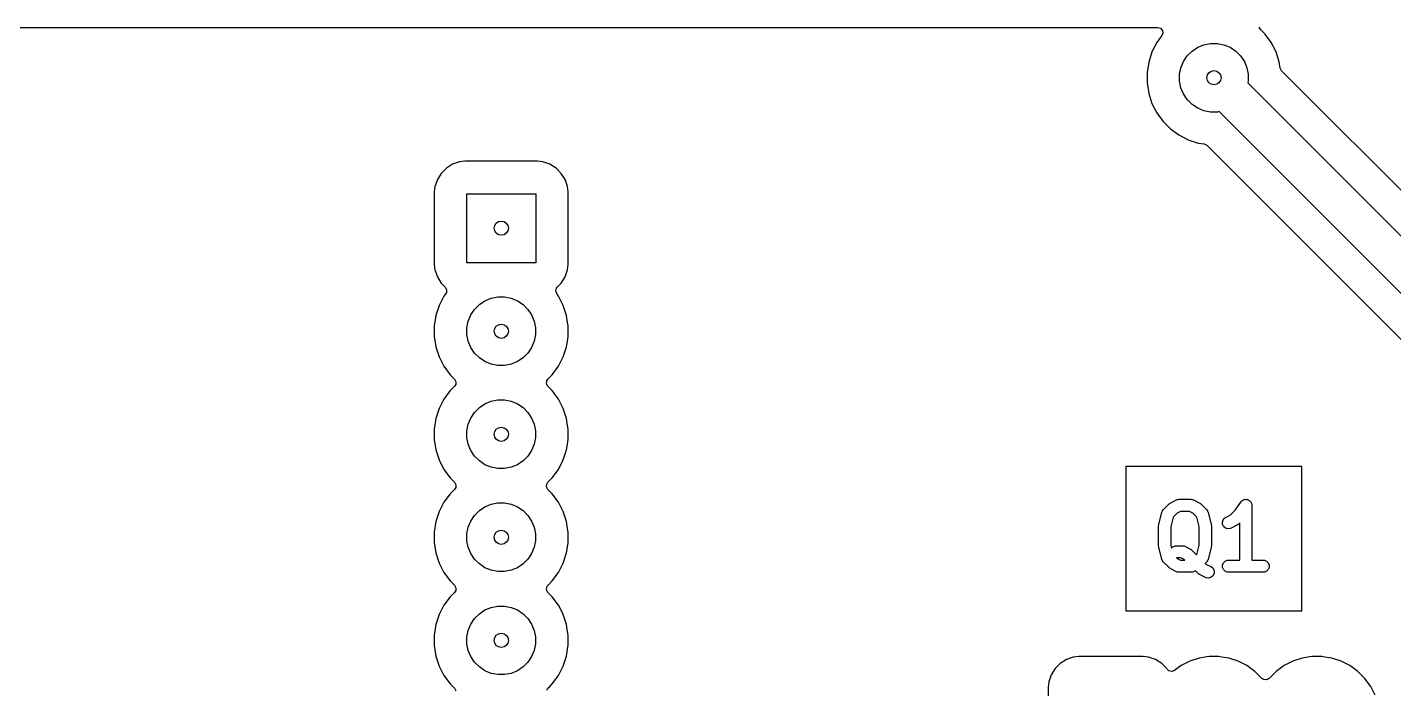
# Model space of a CAD drawing. Extents: x 20 to 124, y -124 to -20.
# Drawn here: x 72 to 105.69, y -65.01 to -48.7 of the extents above; entities that cross this region are included whole.
import ezdxf

# ---------------------------------------------------------------- set-up
doc = ezdxf.new("R2010")
doc.units = 0
doc.layers.add('BLACK', color=7, linetype='CONTINUOUS')
doc.layers.add('WHITE', color=7, linetype='CONTINUOUS')

msp = doc.modelspace()

# ---------------------------------------------------------------- linework, layer by layer
at = {"layer": 'BLACK', "linetype": 'CONTINUOUS'}
for p, q in [((58.566047, -48.7055), (99.878255, -48.7055)), ((99.878255, -48.7055), (99.945294, -48.725185)), ((99.945294, -48.725185), (99.991049, -48.777989)), ((100.000993, -48.847147), (99.978573, -48.902385)), ((99.991049, -48.777989), (100.000993, -48.847147)), ((102.413041, -48.762681), (102.379556, -48.701358)), ((102.520131, -48.869771), (102.413041, -48.762681)), ((99.849568, -49.079945), (99.731622, -49.311423)), ((99.978573, -48.902385), (99.849568, -49.079945)), ((100.860513, -49.195367), (101.014458, -49.131601)), ((101.014458, -49.131601), (101.177885, -49.099093)), ((101.177885, -49.099093), (101.344515, -49.099093)), ((101.344515, -49.099093), (101.507942, -49.131601)), ((101.507942, -49.131601), (101.661887, -49.195367)), ((102.672834, -49.079949), (102.520131, -48.869771)), ((102.790779, -49.311428), (102.672834, -49.079949)), ((99.731622, -49.311423), (99.65134, -49.558506)), ((100.511567, -49.544313), (100.604141, -49.405766)), ((100.604141, -49.405766), (100.721966, -49.287941)), ((100.721966, -49.287941), (100.860513, -49.195367)), ((101.661887, -49.195367), (101.800434, -49.287941)), ((101.800434, -49.287941), (101.918259, -49.405766)), ((101.918259, -49.405766), (102.010833, -49.544313)), ((102.87106, -49.558507), (102.790779, -49.311428)), ((99.65134, -49.558506), (99.6107, -49.815097)), ((99.6107, -49.815097), (99.6107, -50.074902)), ((100.415293, -49.861685), (100.447801, -49.698258)), ((100.415293, -50.028315), (100.415293, -49.861685)), ((100.447801, -49.698258), (100.511567, -49.544313)), ((102.010833, -49.544313), (102.074599, -49.698258)), ((102.074599, -49.698258), (102.107107, -49.861685)), ((102.107107, -49.861685), (102.107107, -50.028315)), ((102.89434, -49.705502), (102.87106, -49.558507)), ((102.89564, -49.712417), (102.89434, -49.705502)), ((102.929125, -49.77374), (102.89564, -49.712417)), ((110.443166, -57.287781), (102.929125, -49.77374)), ((99.6107, -50.074902), (99.65134, -50.331493)), ((100.447801, -50.191742), (100.415293, -50.028315)), ((100.511567, -50.345687), (100.447801, -50.191742)), ((102.107107, -50.028315), (102.097901, -50.074595)), ((102.097901, -50.074595), (109.804753, -57.781447)), ((99.65134, -50.331493), (99.731622, -50.578576)), ((100.604141, -50.484234), (100.511567, -50.345687)), ((100.721966, -50.602059), (100.604141, -50.484234)), ((99.731622, -50.578576), (99.812734, -50.737764)), ((99.812734, -50.737764), (99.849566, -50.810051)), ((99.849566, -50.810051), (100.002269, -51.020229)), ((100.860513, -50.694633), (100.721966, -50.602059)), ((101.014458, -50.758399), (100.860513, -50.694633)), ((101.177885, -50.790907), (101.014458, -50.758399)), ((101.344515, -50.790907), (101.177885, -50.790907)), ((101.390795, -50.781701), (101.344515, -50.790907)), ((108.9512, -58.342106), (101.390795, -50.781701)), ((100.002269, -51.020229), (100.185971, -51.203931)), ((100.185971, -51.203931), (100.396149, -51.356634)), ((100.396149, -51.356634), (100.627628, -51.474579)), ((100.627628, -51.474579), (100.874707, -51.55486)), ((100.874707, -51.55486), (101.02166, -51.578134)), ((101.02166, -51.578134), (101.084791, -51.608061)), ((101.084791, -51.608061), (101.08994, -51.612925)), ((101.08994, -51.612925), (108.114381, -58.637366)), ((82.333937, -52.175184), (82.206384, -52.302737)), ((82.486676, -52.079211), (82.333937, -52.175184)), ((82.656945, -52.019631), (82.486676, -52.079211)), ((82.65695, -52.01963), (82.656945, -52.019631)), ((82.791239, -52.0045), (82.65695, -52.01963)), ((82.791246, -52.0045), (82.791239, -52.0045)), ((84.581154, -52.0045), (82.791246, -52.0045)), ((84.58116, -52.0045), (84.581154, -52.0045)), ((84.715449, -52.01963), (84.58116, -52.0045)), ((84.715454, -52.019631), (84.715449, -52.01963)), ((84.885723, -52.079211), (84.715454, -52.019631)), ((85.038462, -52.175184), (84.885723, -52.079211)), ((85.166016, -52.302738), (85.038462, -52.175184)), ((82.110411, -52.455476), (82.050831, -52.625745)), ((82.206384, -52.302737), (82.110411, -52.455476)), ((85.261989, -52.455478), (85.166016, -52.302738)), ((85.321568, -52.625745), (85.261989, -52.455478)), ((82.05083, -52.62575), (82.0357, -52.760039)), ((82.0357, -52.760039), (82.0357, -54.54996)), ((82.050831, -52.625745), (82.05083, -52.62575)), ((82.8362, -54.505), (82.8362, -52.805)), ((82.8362, -52.805), (84.5362, -52.805)), ((84.5362, -52.805), (84.5362, -54.505)), ((85.3367, -52.760046), (85.321568, -52.625745)), ((85.3367, -54.549954), (85.3367, -52.760046)), ((82.0357, -54.54996), (82.05083, -54.684249)), ((84.5362, -54.505), (82.8362, -54.505)), ((85.321568, -54.684255), (85.3367, -54.549954)), ((82.05083, -54.684249), (82.050831, -54.684254)), ((82.050831, -54.684254), (82.110411, -54.854523)), ((82.110411, -54.854523), (82.206384, -55.007262)), ((85.166016, -55.007262), (85.261989, -54.854522)), ((85.261989, -54.854522), (85.321568, -54.684255)), ((82.206384, -55.007262), (82.306776, -55.107654)), ((82.306776, -55.107654), (82.340261, -55.168977)), ((82.335277, -55.238669), (82.319414, -55.268219)), ((82.340261, -55.168977), (82.335277, -55.238669)), ((85.029506, -55.202416), (85.045331, -55.134362)), ((85.052985, -55.268219), (85.029506, -55.202416)), ((85.045331, -55.134362), (85.065623, -55.107655)), ((85.065623, -55.107655), (85.065624, -55.107654)), ((85.065624, -55.107654), (85.166016, -55.007262)), ((82.156622, -55.561423), (82.07634, -55.808506)), ((82.274567, -55.329946), (82.156622, -55.561423)), ((82.319414, -55.268219), (82.274567, -55.329946)), ((83.029141, -55.655766), (83.146966, -55.537941)), ((83.146966, -55.537941), (83.285513, -55.445367)), ((83.285513, -55.445367), (83.439458, -55.381601)), ((83.439458, -55.381601), (83.602885, -55.349093)), ((83.602885, -55.349093), (83.769515, -55.349093)), ((83.769515, -55.349093), (83.932942, -55.381601)), ((83.932942, -55.381601), (84.086887, -55.445367)), ((84.086887, -55.445367), (84.225434, -55.537941)), ((84.225434, -55.537941), (84.343259, -55.655766)), ((85.097832, -55.329946), (85.052985, -55.268219)), ((85.097833, -55.329948), (85.097832, -55.329946)), ((85.215777, -55.561423), (85.097833, -55.329948)), ((85.215777, -55.561425), (85.215777, -55.561423)), ((85.215779, -55.561428), (85.215777, -55.561425)), ((85.29606, -55.808507), (85.215779, -55.561428)), ((82.07634, -55.808506), (82.0357, -56.065097)), ((82.872801, -55.948258), (82.936567, -55.794313)), ((82.936567, -55.794313), (83.029141, -55.655766)), ((84.343259, -55.655766), (84.435833, -55.794313)), ((84.435833, -55.794313), (84.499599, -55.948258)), ((85.315147, -55.929021), (85.29606, -55.808507)), ((85.3367, -56.065097), (85.315147, -55.929021)), ((82.0357, -56.065097), (82.0357, -56.324902)), ((82.840293, -56.111685), (82.872801, -55.948258)), ((82.840293, -56.278315), (82.840293, -56.111685)), ((84.499599, -55.948258), (84.532107, -56.111685)), ((84.532107, -56.111685), (84.532107, -56.278315)), ((85.3367, -56.324902), (85.3367, -56.065097)), ((82.0357, -56.324902), (82.07634, -56.581493)), ((82.07634, -56.581493), (82.156622, -56.828576)), ((82.872801, -56.441742), (82.840293, -56.278315)), ((82.936567, -56.595687), (82.872801, -56.441742)), ((83.029141, -56.734234), (82.936567, -56.595687)), ((84.435833, -56.595687), (84.343259, -56.734234)), ((84.499599, -56.441742), (84.435833, -56.595687)), ((84.532107, -56.278315), (84.499599, -56.441742)), ((85.215779, -56.828572), (85.29606, -56.581493)), ((85.29606, -56.581493), (85.318739, -56.438298)), ((85.318739, -56.438298), (85.3367, -56.324902)), ((82.156622, -56.828576), (82.274568, -57.060054)), ((83.146966, -56.852059), (83.029141, -56.734234)), ((83.285513, -56.944633), (83.146966, -56.852059)), ((84.225434, -56.852059), (84.086887, -56.944633)), ((84.343259, -56.734234), (84.225434, -56.852059)), ((85.097834, -57.060051), (85.215779, -56.828572)), ((82.274568, -57.060054), (82.427266, -57.270225)), ((82.427266, -57.270225), (82.427271, -57.270231)), ((82.427271, -57.270231), (82.534359, -57.377319)), ((83.439458, -57.008399), (83.285513, -56.944633)), ((83.602885, -57.040907), (83.439458, -57.008399)), ((83.769515, -57.040907), (83.602885, -57.040907)), ((83.932942, -57.008399), (83.769515, -57.040907)), ((84.086887, -56.944633), (83.932942, -57.008399)), ((84.838041, -57.377319), (84.945131, -57.270229)), ((84.945131, -57.270229), (85.097834, -57.060051)), ((82.534359, -57.552681), (82.427271, -57.659768)), ((82.534359, -57.377319), (82.567844, -57.438642)), ((82.56286, -57.508334), (82.534359, -57.552681)), ((82.567844, -57.438642), (82.56286, -57.508334)), ((84.804556, -57.491358), (84.80954, -57.421666)), ((84.838041, -57.552681), (84.804556, -57.491358)), ((84.80954, -57.421666), (84.838041, -57.377319)), ((84.945131, -57.659771), (84.838041, -57.552681)), ((82.274568, -57.869945), (82.156622, -58.101423)), ((82.427266, -57.659774), (82.274568, -57.869945)), ((82.427271, -57.659768), (82.427266, -57.659774)), ((83.285513, -57.985367), (83.439458, -57.921601)), ((83.439458, -57.921601), (83.602885, -57.889093)), ((83.602885, -57.889093), (83.769515, -57.889093)), ((83.769515, -57.889093), (83.932942, -57.921601)), ((83.932942, -57.921601), (84.086887, -57.985367)), ((85.097834, -57.869949), (84.945131, -57.659771)), ((85.172987, -58.017445), (85.097834, -57.869949)), ((82.156622, -58.101423), (82.07634, -58.348506)), ((82.936567, -58.334313), (83.029141, -58.195766)), ((83.029141, -58.195766), (83.146966, -58.077941)), ((83.146966, -58.077941), (83.285513, -57.985367)), ((84.086887, -57.985367), (84.225434, -58.077941)), ((84.225434, -58.077941), (84.343259, -58.195766)), ((84.343259, -58.195766), (84.435833, -58.334313)), ((85.215777, -58.101423), (85.172987, -58.017445)), ((85.215777, -58.101425), (85.215777, -58.101423)), ((85.215779, -58.101428), (85.215777, -58.101425)), ((85.29606, -58.348507), (85.215779, -58.101428)), ((82.07634, -58.348506), (82.0357, -58.605097)), ((82.0357, -58.605097), (82.0357, -58.864902)), ((82.840293, -58.651685), (82.872801, -58.488258)), ((82.872801, -58.488258), (82.936567, -58.334313)), ((84.435833, -58.334313), (84.499599, -58.488258)), ((84.499599, -58.488258), (84.532107, -58.651685)), ((85.315147, -58.469021), (85.29606, -58.348507)), ((85.3367, -58.605097), (85.315147, -58.469021)), ((85.3367, -58.864902), (85.3367, -58.605097)), ((82.0357, -58.864902), (82.07634, -59.121493)), ((82.840293, -58.818315), (82.840293, -58.651685)), ((82.872801, -58.981742), (82.840293, -58.818315)), ((84.532107, -58.818315), (84.499599, -58.981742)), ((84.532107, -58.651685), (84.532107, -58.818315)), ((85.318739, -58.978298), (85.3367, -58.864902)), ((82.07634, -59.121493), (82.156622, -59.368576)), ((82.936567, -59.135687), (82.872801, -58.981742)), ((83.029141, -59.274234), (82.936567, -59.135687)), ((83.146966, -59.392059), (83.029141, -59.274234)), ((84.343259, -59.274234), (84.225434, -59.392059)), ((84.435833, -59.135687), (84.343259, -59.274234)), ((84.499599, -58.981742), (84.435833, -59.135687)), ((85.215779, -59.368572), (85.29606, -59.121493)), ((85.29606, -59.121493), (85.318739, -58.978298)), ((82.156622, -59.368576), (82.274568, -59.600054)), ((82.274568, -59.600054), (82.427266, -59.810225)), ((83.285513, -59.484633), (83.146966, -59.392059)), ((83.439458, -59.548399), (83.285513, -59.484633)), ((83.602885, -59.580907), (83.439458, -59.548399)), ((83.769515, -59.580907), (83.602885, -59.580907)), ((83.932942, -59.548399), (83.769515, -59.580907)), ((84.086887, -59.484633), (83.932942, -59.548399)), ((84.225434, -59.392059), (84.086887, -59.484633)), ((84.945131, -59.810229), (85.097834, -59.600051)), ((85.097834, -59.600051), (85.215779, -59.368572)), ((103.430986, -59.529984), (99.08871, -59.529984)), ((99.08871, -59.529984), (99.08871, -63.08841)), ((103.430986, -63.08841), (103.430986, -59.529984)), ((82.427266, -59.810225), (82.427271, -59.810231)), ((82.427271, -59.810231), (82.534359, -59.917319)), ((82.534359, -59.917319), (82.567844, -59.978642)), ((84.804556, -60.031358), (84.80954, -59.961666)), ((84.80954, -59.961666), (84.838041, -59.917319)), ((84.838041, -59.917319), (84.945131, -59.810229)), ((82.427266, -60.199774), (82.274568, -60.409945)), ((82.427271, -60.199768), (82.427266, -60.199774)), ((82.534359, -60.092681), (82.427271, -60.199768)), ((82.56286, -60.048334), (82.534359, -60.092681)), ((82.567844, -59.978642), (82.56286, -60.048334)), ((84.838041, -60.092681), (84.804556, -60.031358)), ((84.945131, -60.199771), (84.838041, -60.092681)), ((85.097834, -60.409949), (84.945131, -60.199771)), ((82.156622, -60.641423), (82.07634, -60.888506)), ((82.274568, -60.409945), (82.156622, -60.641423)), ((83.029141, -60.735766), (83.146966, -60.617941)), ((83.146966, -60.617941), (83.285513, -60.525367)), ((83.285513, -60.525367), (83.439458, -60.461601)), ((83.439458, -60.461601), (83.602885, -60.429093)), ((83.602885, -60.429093), (83.769515, -60.429093)), ((83.769515, -60.429093), (83.932942, -60.461601)), ((83.932942, -60.461601), (84.086887, -60.525367)), ((84.086887, -60.525367), (84.225434, -60.617941)), ((84.225434, -60.617941), (84.343259, -60.735766)), ((85.172987, -60.557445), (85.097834, -60.409949)), ((85.215777, -60.641423), (85.172987, -60.557445)), ((85.215777, -60.641425), (85.215777, -60.641423)), ((85.215779, -60.641428), (85.215777, -60.641425)), ((85.29606, -60.888507), (85.215779, -60.641428)), ((99.972821, -60.666234), (99.982714, -60.638543)), ((99.982714, -60.638543), (99.989352, -60.629583)), ((99.989352, -60.629583), (99.993621, -60.619278)), ((99.993621, -60.619278), (100.012276, -60.596548)), ((100.012276, -60.596548), (100.155134, -60.453691)), ((100.155134, -60.453691), (100.166635, -60.444252)), ((100.166635, -60.444252), (100.169232, -60.441258)), ((100.169232, -60.441258), (100.173745, -60.438417)), ((100.173745, -60.438417), (100.177865, -60.435036)), ((100.177865, -60.435036), (100.181524, -60.43352)), ((100.181524, -60.43352), (100.194118, -60.425593)), ((100.194118, -60.425593), (100.336974, -60.354164)), ((100.336974, -60.354164), (100.364438, -60.343655)), ((100.439467, -60.638328), (100.350053, -60.683034)), ((100.364438, -60.343655), (100.369812, -60.343273)), ((100.369812, -60.343273), (100.374793, -60.34121)), ((100.374793, -60.34121), (100.404057, -60.338328)), ((100.404057, -60.338328), (100.689771, -60.338328)), ((100.654361, -60.638328), (100.439467, -60.638328)), ((100.743774, -60.683035), (100.654361, -60.638328)), ((100.689771, -60.338328), (100.719035, -60.34121)), ((100.719035, -60.34121), (100.724015, -60.343273)), ((100.724015, -60.343273), (100.72939, -60.343655)), ((100.72939, -60.343655), (100.756853, -60.354164)), ((100.756853, -60.354164), (100.89971, -60.425593)), ((100.89971, -60.425593), (100.912303, -60.43352)), ((100.912303, -60.43352), (100.915963, -60.435036)), ((100.915963, -60.435036), (100.920082, -60.438417)), ((100.920082, -60.438417), (100.924596, -60.441258)), ((100.924596, -60.441258), (100.927192, -60.444251)), ((100.927192, -60.444251), (100.938694, -60.453691)), ((100.938694, -60.453691), (101.081551, -60.596548)), ((101.081551, -60.596548), (101.100206, -60.619278)), ((101.100206, -60.619278), (101.104473, -60.629581)), ((101.104473, -60.629581), (101.111113, -60.638542)), ((101.111113, -60.638542), (101.121006, -60.666233)), ((101.672346, -60.722192), (101.787487, -60.607051)), ((101.787487, -60.607051), (101.922107, -60.405123)), ((101.922107, -60.405123), (101.922173, -60.405042)), ((101.922173, -60.405042), (101.922194, -60.404992)), ((101.922194, -60.404992), (101.922305, -60.40488)), ((101.922305, -60.40488), (101.940737, -60.382372)), ((101.940737, -60.382372), (101.953079, -60.374106)), ((101.953079, -60.374106), (101.963578, -60.363608)), ((101.963578, -60.363608), (101.977154, -60.357984)), ((101.977154, -60.357984), (101.989367, -60.349806)), ((101.989367, -60.349806), (102.003928, -60.346893)), ((102.003928, -60.346893), (102.01765, -60.34121)), ((102.01765, -60.34121), (102.032347, -60.34121)), ((102.032347, -60.34121), (102.046757, -60.338328)), ((102.046757, -60.338328), (102.061327, -60.34121)), ((102.061327, -60.34121), (102.076178, -60.34121)), ((102.076178, -60.34121), (102.089752, -60.346832)), ((102.089752, -60.346832), (102.104171, -60.349685)), ((102.104171, -60.349685), (102.116531, -60.357925)), ((102.116531, -60.357925), (102.13025, -60.363608)), ((102.13025, -60.363608), (102.140639, -60.373997)), ((102.140639, -60.373997), (102.15287, -60.382151)), ((102.15287, -60.382151), (102.161135, -60.394493)), ((102.161135, -60.394493), (102.171634, -60.404992)), ((102.171634, -60.404992), (102.177257, -60.418568)), ((102.177257, -60.418568), (102.185436, -60.430781)), ((102.185436, -60.430781), (102.188348, -60.445343)), ((102.188348, -60.445343), (102.194032, -60.459064)), ((102.194032, -60.459064), (102.196883, -60.488016)), ((102.196883, -60.488016), (102.196914, -60.48817)), ((102.196914, -60.48817), (102.196903, -60.488222)), ((102.196903, -60.488222), (102.196914, -60.488328)), ((102.196914, -60.488328), (102.196914, -61.838328)), ((82.07634, -60.888506), (82.0357, -61.145097)), ((82.872801, -61.028258), (82.936567, -60.874313)), ((82.936567, -60.874313), (83.029141, -60.735766)), ((84.343259, -60.735766), (84.435833, -60.874313)), ((84.435833, -60.874313), (84.499599, -61.028258)), ((85.315147, -61.009021), (85.29606, -60.888507)), ((99.896914, -60.988328), (99.897416, -60.983224)), ((99.897091, -60.981037), (99.89871, -60.970086)), ((99.897416, -60.983224), (99.897091, -60.981037)), ((99.89871, -60.970086), (99.899796, -60.959064)), ((99.899796, -60.959064), (99.900643, -60.957019)), ((99.900643, -60.957019), (99.901393, -60.951948)), ((99.901393, -60.951948), (99.972821, -60.666234)), ((100.253786, -60.779302), (100.196914, -61.006791)), ((100.350053, -60.683034), (100.253786, -60.779302)), ((100.84004, -60.779301), (100.743774, -60.683035)), ((100.896914, -61.006792), (100.84004, -60.779301)), ((101.121006, -60.666233), (101.192435, -60.951947)), ((101.192435, -60.951947), (101.193185, -60.957019)), ((101.193185, -60.957019), (101.194032, -60.959064)), ((101.194032, -60.959064), (101.195117, -60.970083)), ((101.195117, -60.970083), (101.196737, -60.981036)), ((101.196737, -60.981036), (101.196411, -60.983224)), ((101.196411, -60.983224), (101.196914, -60.988328)), ((101.469521, -60.898139), (101.488028, -60.842616)), ((101.47367, -60.956519), (101.469521, -60.898139)), ((101.499844, -61.008868), (101.47367, -60.956519)), ((101.488028, -60.842616), (101.526375, -60.798401)), ((101.526375, -60.798401), (101.551261, -60.782736)), ((101.551261, -60.782736), (101.672346, -60.722192)), ((101.828282, -60.979635), (101.685425, -61.051064)), ((101.840875, -60.971707), (101.828282, -60.979635)), ((101.844535, -60.970192), (101.840875, -60.971707)), ((101.848654, -60.96681), (101.844535, -60.970192)), ((101.853168, -60.96397), (101.848654, -60.96681)), ((101.855764, -60.960976), (101.853168, -60.96397)), ((101.867266, -60.951537), (101.855764, -60.960976)), ((101.896914, -60.921889), (101.867266, -60.951537)), ((101.896914, -61.838328), (101.896914, -60.921889)), ((82.0357, -61.145097), (82.0357, -61.404902)), ((82.840293, -61.191685), (82.872801, -61.028258)), ((82.840293, -61.358315), (82.840293, -61.191685)), ((84.499599, -61.028258), (84.532107, -61.191685)), ((84.532107, -61.191685), (84.532107, -61.358315)), ((85.3367, -61.145097), (85.315147, -61.009021)), ((85.3367, -61.404902), (85.3367, -61.145097)), ((99.896914, -61.488328), (99.896914, -60.988328)), ((100.196914, -61.006791), (100.196914, -61.469864)), ((100.896914, -61.469863), (100.896914, -61.006792)), ((101.196914, -60.988328), (101.196914, -61.488328)), ((101.544059, -61.047215), (101.499844, -61.008868)), ((101.599582, -61.065722), (101.544059, -61.047215)), ((101.657962, -61.061573), (101.599582, -61.065722)), ((101.685425, -61.051064), (101.657962, -61.061573)), ((82.0357, -61.404902), (82.07634, -61.661493)), ((82.872801, -61.521742), (82.840293, -61.358315)), ((82.936567, -61.675687), (82.872801, -61.521742)), ((84.499599, -61.521742), (84.435833, -61.675687)), ((84.532107, -61.358315), (84.499599, -61.521742)), ((85.29606, -61.661493), (85.318739, -61.518298)), ((85.318739, -61.518298), (85.3367, -61.404902)), ((99.897416, -61.493431), (99.896914, -61.488328)), ((99.897091, -61.495619), (99.897416, -61.493431)), ((99.89871, -61.506569), (99.897091, -61.495619)), ((99.899796, -61.517592), (99.89871, -61.506569)), ((99.900643, -61.519636), (99.899796, -61.517592)), ((99.901393, -61.524708), (99.900643, -61.519636)), ((99.972821, -61.810422), (99.901393, -61.524708)), ((100.196914, -61.469864), (100.214709, -61.541047)), ((100.214709, -61.541047), (100.249292, -61.506465)), ((100.249292, -61.506465), (100.303364, -61.484067)), ((100.303364, -61.484067), (100.332628, -61.481185)), ((100.332628, -61.481185), (100.475485, -61.481185)), ((100.475485, -61.481185), (100.504749, -61.484067)), ((100.504749, -61.484067), (100.509729, -61.48613)), ((100.509729, -61.48613), (100.515104, -61.486512)), ((100.515104, -61.486512), (100.542567, -61.497021)), ((100.542567, -61.497021), (100.685424, -61.56845)), ((100.685424, -61.56845), (100.698017, -61.576377)), ((100.698017, -61.576377), (100.701677, -61.577893)), ((100.701677, -61.577893), (100.705796, -61.581274)), ((100.705796, -61.581274), (100.71031, -61.584115)), ((100.71031, -61.584115), (100.712906, -61.587108)), ((100.712906, -61.587108), (100.724408, -61.596548)), ((100.724408, -61.596548), (100.832627, -61.704767)), ((100.84004, -61.697354), (100.896914, -61.469863)), ((101.192435, -61.524709), (101.121006, -61.810423)), ((101.193185, -61.519636), (101.192435, -61.524709)), ((101.194032, -61.517592), (101.193185, -61.519636)), ((101.195117, -61.506572), (101.194032, -61.517592)), ((101.196737, -61.49562), (101.195117, -61.506572)), ((101.196914, -61.488328), (101.196411, -61.493431)), ((101.196411, -61.493431), (101.196737, -61.49562)), ((82.07634, -61.661493), (82.156622, -61.908576)), ((82.156622, -61.908576), (82.274568, -62.140054)), ((83.029141, -61.814234), (82.936567, -61.675687)), ((83.146966, -61.932059), (83.029141, -61.814234)), ((83.285513, -62.024633), (83.146966, -61.932059)), ((84.225434, -61.932059), (84.086887, -62.024633)), ((84.343259, -61.814234), (84.225434, -61.932059)), ((84.435833, -61.675687), (84.343259, -61.814234)), ((85.097834, -62.140051), (85.215779, -61.908572)), ((85.215779, -61.908572), (85.29606, -61.661493)), ((99.982714, -61.838113), (99.972821, -61.810422)), ((99.989353, -61.847073), (99.982714, -61.838113)), ((99.993621, -61.857377), (99.989353, -61.847073)), ((100.012276, -61.880108), (99.993621, -61.857377)), ((100.155134, -62.022966), (100.012276, -61.880108)), ((100.440075, -61.781185), (100.337617, -61.781185)), ((100.337617, -61.781185), (100.350053, -61.793621)), ((100.350053, -61.793621), (100.439467, -61.838328)), ((100.439467, -61.838328), (100.541924, -61.838328)), ((100.529488, -61.825892), (100.440075, -61.781185)), ((100.541924, -61.838328), (100.529488, -61.825892)), ((100.832627, -61.704767), (100.84004, -61.697354)), ((101.081551, -61.880108), (101.044759, -61.916899)), ((101.044759, -61.916899), (101.064338, -61.936478)), ((101.064338, -61.936478), (101.185424, -61.997021)), ((101.100206, -61.857377), (101.081551, -61.880108)), ((101.104472, -61.847075), (101.100206, -61.857377)), ((101.111113, -61.838114), (101.104472, -61.847075)), ((101.121006, -61.810423), (101.111113, -61.838114)), ((101.471225, -61.959064), (101.493623, -61.904992)), ((101.471225, -62.017592), (101.471225, -61.959064)), ((101.493623, -61.904992), (101.535007, -61.863608)), ((101.535007, -61.863608), (101.589079, -61.84121)), ((101.589079, -61.84121), (101.618343, -61.838328)), ((101.618343, -61.838328), (101.896914, -61.838328)), ((102.196914, -61.838328), (102.475486, -61.838328)), ((102.475486, -61.838328), (102.50475, -61.84121)), ((102.50475, -61.84121), (102.558822, -61.863608)), ((102.558822, -61.863608), (102.600206, -61.904992)), ((102.600206, -61.904992), (102.622604, -61.959064)), ((102.622604, -61.959064), (102.622604, -62.017592)), ((82.274568, -62.140054), (82.427266, -62.350225)), ((83.439458, -62.088399), (83.285513, -62.024633)), ((83.602885, -62.120907), (83.439458, -62.088399)), ((83.769515, -62.120907), (83.602885, -62.120907)), ((83.932942, -62.088399), (83.769515, -62.120907)), ((84.086887, -62.024633), (83.932942, -62.088399)), ((84.945131, -62.350229), (85.097834, -62.140051)), ((100.166638, -62.032407), (100.155134, -62.022966)), ((100.169233, -62.035399), (100.166638, -62.032407)), ((100.173742, -62.038237), (100.169233, -62.035399)), ((100.177865, -62.041621), (100.173742, -62.038237)), ((100.181526, -62.043137), (100.177865, -62.041621)), ((100.194118, -62.051064), (100.181526, -62.043137)), ((100.336976, -62.122492), (100.194118, -62.051064)), ((100.364439, -62.133002), (100.336976, -62.122492)), ((100.369814, -62.133383), (100.364439, -62.133002)), ((100.374793, -62.135446), (100.369814, -62.133383)), ((100.404057, -62.138328), (100.374793, -62.135446)), ((100.689771, -62.138328), (100.404057, -62.138328)), ((100.719035, -62.135446), (100.689771, -62.138328)), ((100.724013, -62.133383), (100.719035, -62.135446)), ((100.729389, -62.133002), (100.724013, -62.133383)), ((100.756853, -62.122492), (100.729389, -62.133002)), ((100.803009, -62.099413), (100.756853, -62.122492)), ((100.869419, -62.165823), (100.803009, -62.099413)), ((100.880925, -62.175266), (100.869419, -62.165823)), ((100.883518, -62.178256), (100.880925, -62.175266)), ((100.888023, -62.181092), (100.883518, -62.178256)), ((100.892149, -62.184478), (100.888023, -62.181092)), ((100.895812, -62.185995), (100.892149, -62.184478)), ((100.908403, -62.193921), (100.895812, -62.185995)), ((101.051261, -62.265349), (100.908403, -62.193921)), ((101.078724, -62.275859), (101.051261, -62.265349)), ((101.137104, -62.280007), (101.078724, -62.275859)), ((101.192627, -62.261499), (101.137104, -62.280007)), ((101.185424, -61.997021), (101.21031, -62.012686)), ((101.236842, -62.223152), (101.192627, -62.261499)), ((101.21031, -62.012686), (101.248656, -62.056901)), ((101.263016, -62.170803), (101.236842, -62.223152)), ((101.248656, -62.056901), (101.267164, -62.112423)), ((101.267164, -62.112423), (101.263016, -62.170803)), ((101.493623, -62.071664), (101.471225, -62.017592)), ((101.535007, -62.113048), (101.493623, -62.071664)), ((101.589079, -62.135446), (101.535007, -62.113048)), ((101.618343, -62.138328), (101.589079, -62.135446)), ((102.475486, -62.138328), (101.618343, -62.138328)), ((102.50475, -62.135446), (102.475486, -62.138328)), ((102.558822, -62.113048), (102.50475, -62.135446)), ((102.600206, -62.071664), (102.558822, -62.113048)), ((102.622604, -62.017592), (102.600206, -62.071664)), ((82.427266, -62.350225), (82.427271, -62.350231)), ((82.427271, -62.350231), (82.534359, -62.457319)), ((82.534359, -62.632681), (82.427271, -62.739768)), ((82.534359, -62.457319), (82.567844, -62.518642)), ((82.56286, -62.588334), (82.534359, -62.632681)), ((82.567844, -62.518642), (82.56286, -62.588334)), ((84.804556, -62.571358), (84.80954, -62.501666)), ((84.838041, -62.632681), (84.804556, -62.571358)), ((84.80954, -62.501666), (84.838041, -62.457319)), ((84.838041, -62.457319), (84.847711, -62.447649)), ((84.945131, -62.739771), (84.838041, -62.632681)), ((84.847711, -62.447649), (84.945131, -62.350229)), ((82.274568, -62.949945), (82.156622, -63.181423)), ((82.427266, -62.739774), (82.274568, -62.949945)), ((82.427271, -62.739768), (82.427266, -62.739774)), ((83.285513, -63.065367), (83.439458, -63.001601)), ((83.439458, -63.001601), (83.602885, -62.969093)), ((83.602885, -62.969093), (83.769515, -62.969093)), ((83.769515, -62.969093), (83.932942, -63.001601)), ((83.932942, -63.001601), (84.086887, -63.065367)), ((85.097834, -62.949949), (84.945131, -62.739771)), ((85.168384, -63.08841), (85.097834, -62.949949)), ((82.156622, -63.181423), (82.07634, -63.428506)), ((82.936567, -63.414313), (83.029141, -63.275766)), ((83.029141, -63.275766), (83.146966, -63.157941)), ((83.146966, -63.157941), (83.285513, -63.065367)), ((84.086887, -63.065367), (84.225434, -63.157941)), ((84.225434, -63.157941), (84.343259, -63.275766)), ((84.343259, -63.275766), (84.435833, -63.414313)), ((85.215777, -63.181423), (85.168384, -63.08841)), ((85.215777, -63.181425), (85.215777, -63.181423)), ((85.215779, -63.181428), (85.215777, -63.181425)), ((85.29606, -63.428507), (85.215779, -63.181428)), ((99.08871, -63.08841), (103.430986, -63.08841)), ((82.07634, -63.428506), (82.0357, -63.685097)), ((82.840293, -63.731685), (82.872801, -63.568258)), ((82.872801, -63.568258), (82.936567, -63.414313)), ((84.435833, -63.414313), (84.499599, -63.568258)), ((84.499599, -63.568258), (84.532107, -63.731685)), ((85.315147, -63.549021), (85.29606, -63.428507)), ((85.3367, -63.685097), (85.315147, -63.549021)), ((82.0357, -63.685097), (82.0357, -63.944902)), ((82.0357, -63.944902), (82.07634, -64.201493)), ((82.840293, -63.898315), (82.840293, -63.731685)), ((82.872801, -64.061742), (82.840293, -63.898315)), ((84.532107, -63.898315), (84.499599, -64.061742)), ((84.532107, -63.731685), (84.532107, -63.898315)), ((85.29606, -64.201493), (85.33168, -63.976595)), ((85.33168, -63.976595), (85.3367, -63.944902)), ((85.3367, -63.944902), (85.3367, -63.685097)), ((82.07634, -64.201493), (82.156622, -64.448576)), ((82.936567, -64.215687), (82.872801, -64.061742)), ((83.029141, -64.354234), (82.936567, -64.215687)), ((84.435833, -64.215687), (84.343259, -64.354234)), ((84.499599, -64.061742), (84.435833, -64.215687)), ((85.215779, -64.448572), (85.29606, -64.201493)), ((97.621676, -64.289211), (97.468937, -64.385184)), ((97.791945, -64.229631), (97.621676, -64.289211)), ((97.79195, -64.22963), (97.791945, -64.229631)), ((97.926239, -64.2145), (97.79195, -64.22963)), ((97.926246, -64.2145), (97.926239, -64.2145)), ((99.516154, -64.2145), (97.926246, -64.2145)), ((99.51616, -64.2145), (99.516154, -64.2145)), ((99.650449, -64.22963), (99.51616, -64.2145)), ((99.650454, -64.229631), (99.650449, -64.22963)), ((99.820723, -64.289211), (99.650454, -64.229631)), ((99.882609, -64.328097), (99.820723, -64.289211)), ((99.973462, -64.385184), (99.882609, -64.328097)), ((100.666012, -64.328097), (100.448561, -64.438893)), ((100.898127, -64.252678), (100.666012, -64.328097)), ((101.083293, -64.22335), (100.898127, -64.252678)), ((101.139173, -64.2145), (101.083293, -64.22335)), ((101.383227, -64.2145), (101.139173, -64.2145)), ((101.455969, -64.226021), (101.383227, -64.2145)), ((101.624272, -64.252678), (101.455969, -64.226021)), ((101.624274, -64.252678), (101.624272, -64.252678)), ((101.624276, -64.252679), (101.624274, -64.252678)), ((101.856385, -64.328096), (101.624276, -64.252679)), ((102.073839, -64.438894), (101.856385, -64.328096)), ((103.206012, -64.328097), (102.988557, -64.438896)), ((103.438127, -64.252678), (103.206012, -64.328097)), ((103.623293, -64.22335), (103.438127, -64.252678)), ((103.679173, -64.2145), (103.623293, -64.22335)), ((103.923227, -64.2145), (103.679173, -64.2145)), ((103.995969, -64.226021), (103.923227, -64.2145)), ((104.164272, -64.252678), (103.995969, -64.226021)), ((104.164274, -64.252678), (104.164272, -64.252678)), ((104.164276, -64.252679), (104.164274, -64.252678)), ((104.396385, -64.328096), (104.164276, -64.252679)), ((104.613839, -64.438894), (104.396385, -64.328096)), ((82.156622, -64.448576), (82.21599, -64.56509)), ((82.21599, -64.56509), (82.258064, -64.647665)), ((82.258064, -64.647665), (82.274568, -64.680054)), ((82.274568, -64.680054), (82.427266, -64.890225)), ((83.146966, -64.472059), (83.029141, -64.354234)), ((83.285513, -64.564633), (83.146966, -64.472059)), ((83.439458, -64.628399), (83.285513, -64.564633)), ((83.602885, -64.660907), (83.439458, -64.628399)), ((83.769515, -64.660907), (83.602885, -64.660907)), ((83.932942, -64.628399), (83.769515, -64.660907)), ((84.086887, -64.564633), (83.932942, -64.628399)), ((84.225434, -64.472059), (84.086887, -64.564633)), ((84.343259, -64.354234), (84.225434, -64.472059)), ((84.945131, -64.890229), (85.097834, -64.680051)), ((85.097834, -64.680051), (85.215779, -64.448572)), ((97.245411, -64.665476), (97.185831, -64.835745)), ((97.341384, -64.512737), (97.245411, -64.665476)), ((97.468937, -64.385184), (97.341384, -64.512737)), ((100.101016, -64.512738), (99.973462, -64.385184)), ((100.107521, -64.523091), (100.101016, -64.512738)), ((100.151539, -64.56509), (100.107521, -64.523091)), ((100.219592, -64.580916), (100.151539, -64.56509)), ((100.285399, -64.557437), (100.219592, -64.580916)), ((100.448561, -64.438893), (100.285399, -64.557437)), ((102.073841, -64.438895), (102.073839, -64.438894)), ((102.073842, -64.438896), (102.073841, -64.438895)), ((102.271276, -64.582339), (102.073842, -64.438896)), ((102.271281, -64.582343), (102.271276, -64.582339)), ((102.443519, -64.754581), (102.271281, -64.582343)), ((102.791118, -64.582343), (102.618881, -64.754581)), ((102.791123, -64.582339), (102.791118, -64.582343)), ((102.988557, -64.438896), (102.791123, -64.582339)), ((104.613841, -64.438895), (104.613839, -64.438894)), ((104.613842, -64.438896), (104.613841, -64.438895)), ((104.811276, -64.582339), (104.613842, -64.438896)), ((104.811281, -64.582343), (104.811276, -64.582339)), ((104.983856, -64.754918), (104.811281, -64.582343)), ((82.427266, -64.890225), (82.427271, -64.890231)), ((82.427271, -64.890231), (82.534359, -64.997319)), ((82.534359, -64.997319), (82.567844, -65.058642)), ((84.80954, -65.041666), (84.838041, -64.997319)), ((84.838041, -64.997319), (84.883003, -64.952357)), ((84.883003, -64.952357), (84.945131, -64.890229)), ((97.18583, -64.83575), (97.1707, -64.970039)), ((97.1707, -64.970039), (97.1707, -66.55996)), ((97.185831, -64.835745), (97.18583, -64.83575)), ((102.487866, -64.783082), (102.443519, -64.754581)), ((102.557558, -64.788066), (102.487866, -64.783082)), ((102.618881, -64.754581), (102.557558, -64.788066)), ((104.98386, -64.754923), (104.983856, -64.754918)), ((105.0712, -64.875137), (104.98386, -64.754923)), ((105.127306, -64.952361), (105.0712, -64.875137)), ((105.238104, -65.169815), (105.127306, -64.952361))]:
    msp.add_line(p, q, dxfattribs=at)
at = {"layer": 'BLACK'}
for centre in [(101.2612, -49.945), (83.6862, -53.655), (83.6862, -56.195), (83.6862, -58.735), (83.6862, -61.275), (83.6862, -63.815)]:
    msp.add_circle(centre, 0.175, dxfattribs=at)
at = {"layer": 'WHITE'}
for centre in [(101.2612, -49.945), (83.6862, -53.655), (83.6862, -56.195), (83.6862, -58.735), (83.6862, -61.275), (83.6862, -63.815)]:
    msp.add_circle(centre, 0.175, dxfattribs=at)

doc.saveas('drawing.dxf')
